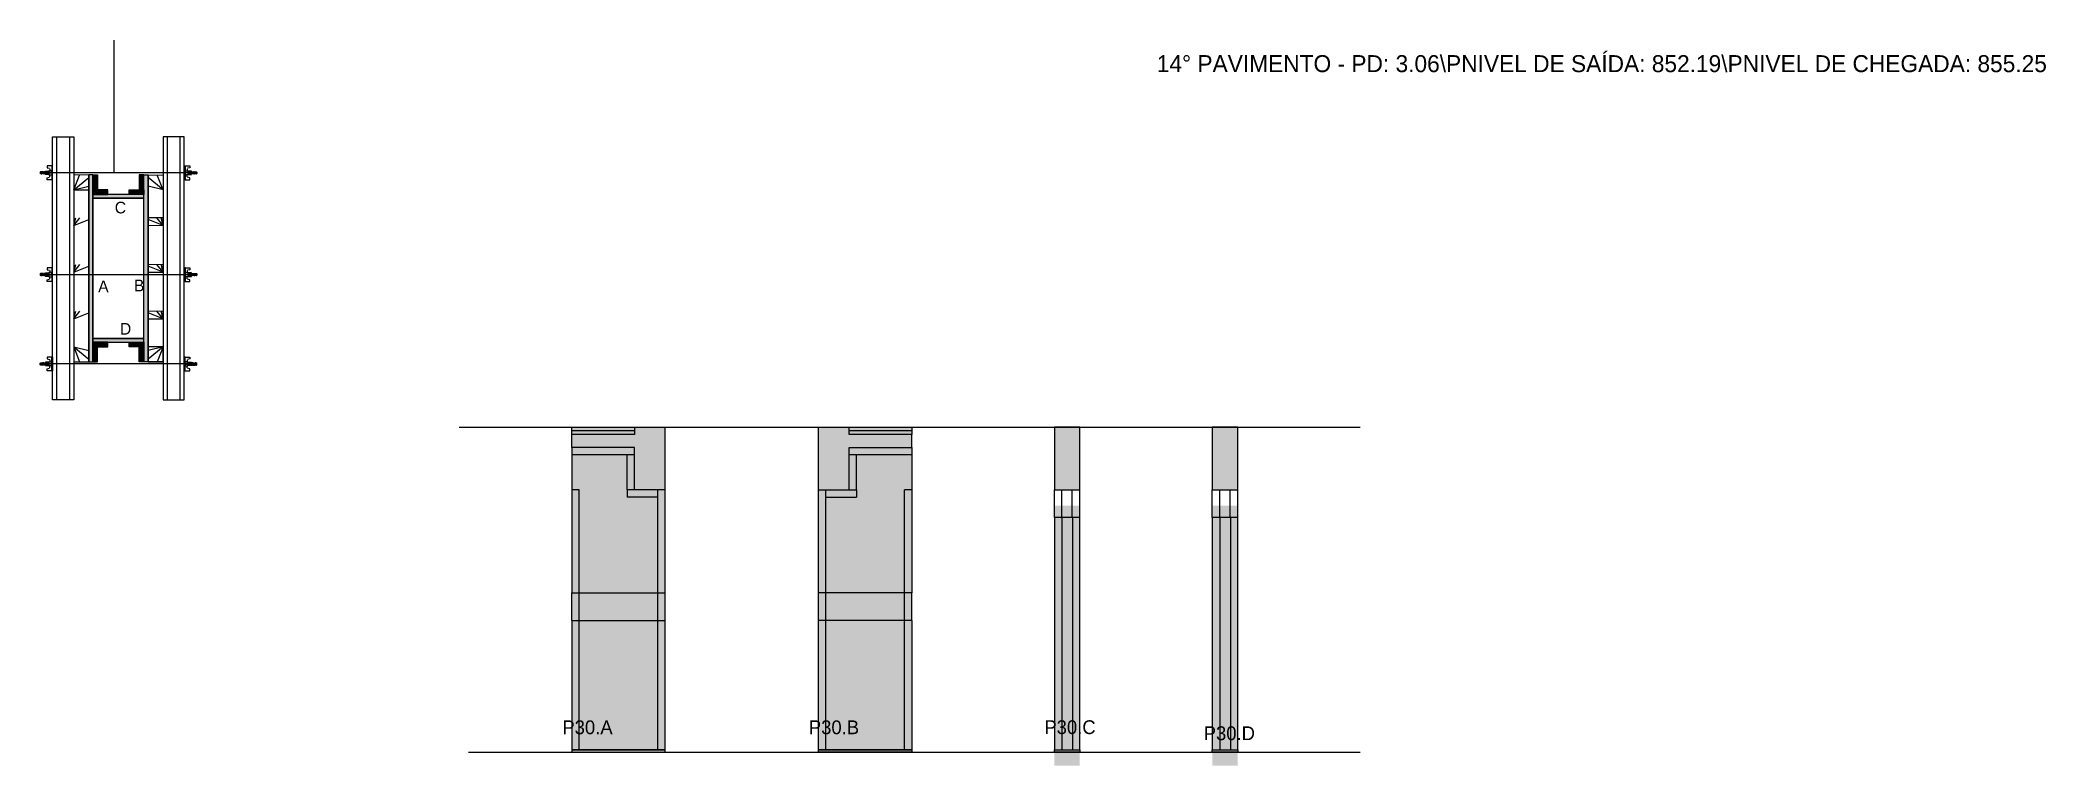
# Model space of a CAD drawing. Header units: metres. Extents: x 7386 to 9275, y 2829 to 3513.
import ezdxf

# ---------------------------------------------------------------- set-up
doc = ezdxf.new("R2010")
doc.units = ezdxf.units.M
for name, color, linetype in [('CHAPA', 7, 'Continuous'), ('COTA', 7, 'Continuous'), ('Hachura', 7, 'Continuous'), ('Madeira', 7, 'Continuous'), ('NOMENCLATURA', 7, 'Continuous'), ('Nível', 7, 'Continuous'), ('Painéis', 7, 'Continuous'), ('Perfil Metálico', 7, 'Continuous'), ('SARR_2.2x7', 7, 'Continuous'), ('SARRAFO', 7, 'Continuous'), ('Texto Seção', 7, 'Continuous'), ('TEXTO_GERAL', 7, 'Continuous')]:
    doc.layers.add(name, color=color, linetype=linetype)

msp = doc.modelspace()

# ---------------------------------------------------------------- hatches: boundary and pattern name
at = {"layer": 'COTA'}
h = msp.add_hatch(color=7, dxfattribs=at)
h.dxf.hatch_style = 1
h.paths.add_polyline_path([(7974.6, 3147.9), (7945.6, 3147.9), (7945.6, 3140.9), (7886.6, 3140.9), (7886.6, 3128.9), (7945.6, 3128.9), (7945.6, 3088.9), (7974.6, 3088.9), (7974.6, 3147.9)])
h = msp.add_hatch(color=7, dxfattribs=at)
h.dxf.hatch_style = 1
h.paths.add_polyline_path([(8147.9, 3128.9), (8206.9, 3128.9), (8206.9, 3140.9), (8147.9, 3140.9), (8147.9, 3147.9), (8118.9, 3147.9), (8118.9, 3088.9), (8147.9, 3088.9), (8147.9, 3128.9)])
h = msp.add_hatch(color=7, dxfattribs=at)
h.dxf.hatch_style = 1
h.paths.add_polyline_path([(8341.2, 3088.9), (8365.2, 3088.9), (8365.2, 3088.9), (8365.2, 3147.9), (8365.2, 3147.9), (8341.2, 3147.9), (8341.2, 3147.9), (8341.2, 3088.9)])
h = msp.add_hatch(color=7, dxfattribs=at)
h.dxf.hatch_style = 1
h.paths.add_polyline_path([(8490, 3088.9), (8514, 3088.9), (8514, 3088.9), (8514, 3147.9), (8514, 3147.9), (8490, 3147.9), (8490, 3147.9), (8490, 3088.9)])
at = {"layer": 'Hachura'}
h = msp.add_hatch(color=7, dxfattribs=at)
h.dxf.hatch_style = 1
h.paths.add_polyline_path([(7435.5, 3385.6), (7431.5, 3385.6), (7431.5, 3385.6), (7431.5, 3209.6), (7431.5, 3209.6), (7435.5, 3209.6), (7435.5, 3209.6), (7435.5, 3385.6)])
h = msp.add_hatch(color=7, dxfattribs=at)
h.dxf.hatch_style = 1
h.paths.add_polyline_path([(7435.5, 3371.6), (7439.9, 3371.6), (7439.9, 3371.6), (7439.9, 3385.6), (7439.9, 3385.6), (7435.5, 3385.6), (7435.5, 3385.6), (7435.5, 3371.6)])
h = msp.add_hatch(color=7, dxfattribs=at)
h.dxf.hatch_style = 1
h.paths.add_polyline_path([(7483.5, 3371.6), (7479.1, 3371.6), (7479.1, 3371.6), (7479.1, 3385.6), (7479.1, 3385.6), (7483.5, 3385.6), (7483.5, 3385.6), (7483.5, 3371.6)])
h = msp.add_hatch(color=7, dxfattribs=at)
h.dxf.hatch_style = 1
h.paths.add_polyline_path([(7483.5, 3385.6), (7487.5, 3385.6), (7487.5, 3385.6), (7487.5, 3209.6), (7487.5, 3209.6), (7483.5, 3209.6), (7483.5, 3209.6), (7483.5, 3385.6)])
h = msp.add_hatch(color=7, dxfattribs=at)
h.dxf.hatch_style = 1
h.paths.add_polyline_path([(7435.5, 3367.2), (7435.5, 3371.6), (7435.5, 3371.6), (7449.5, 3371.6), (7449.5, 3371.6), (7449.5, 3367.2), (7449.5, 3367.2), (7435.5, 3367.2)])
h = msp.add_hatch(color=7, dxfattribs=at)
h.dxf.hatch_style = 1
h.paths.add_polyline_path([(7483.5, 3363.6), (7483.5, 3367.2), (7483.5, 3367.2), (7435.5, 3367.2), (7435.5, 3367.2), (7435.5, 3363.6), (7435.5, 3363.6), (7483.5, 3363.6)])
h = msp.add_hatch(color=7, dxfattribs=at)
h.dxf.hatch_style = 1
h.paths.add_polyline_path([(7483.5, 3363.6), (7483.5, 3367.2), (7483.5, 3367.2), (7435.5, 3367.2), (7435.5, 3367.2), (7435.5, 3363.6), (7435.5, 3363.6), (7483.5, 3363.6)])
h = msp.add_hatch(color=7, dxfattribs=at)
h.dxf.hatch_style = 1
h.paths.add_polyline_path([(7483.5, 3367.2), (7483.5, 3371.6), (7483.5, 3371.6), (7469.5, 3371.6), (7469.5, 3371.6), (7469.5, 3367.2), (7469.5, 3367.2), (7483.5, 3367.2)])
h = msp.add_hatch(color=7, dxfattribs=at)
h.dxf.hatch_style = 1
h.paths.add_polyline_path([(7483.5, 3228), (7483.5, 3231.6), (7483.5, 3231.6), (7435.5, 3231.6), (7435.5, 3231.6), (7435.5, 3228), (7435.5, 3228), (7483.5, 3228)])
h = msp.add_hatch(color=7, dxfattribs=at)
h.dxf.hatch_style = 1
h.paths.add_polyline_path([(7483.5, 3228), (7483.5, 3231.6), (7483.5, 3231.6), (7435.5, 3231.6), (7435.5, 3231.6), (7435.5, 3228), (7435.5, 3228), (7483.5, 3228)])
h = msp.add_hatch(color=7, dxfattribs=at)
h.dxf.hatch_style = 1
h.paths.add_polyline_path([(7435.5, 3223.6), (7435.5, 3228), (7435.5, 3228), (7449.5, 3228), (7449.5, 3228), (7449.5, 3223.6), (7449.5, 3223.6), (7435.5, 3223.6)])
h = msp.add_hatch(color=7, dxfattribs=at)
h.dxf.hatch_style = 1
h.paths.add_polyline_path([(7435.5, 3223.6), (7439.9, 3223.6), (7439.9, 3223.6), (7439.9, 3209.6), (7439.9, 3209.6), (7435.5, 3209.6), (7435.5, 3209.6), (7435.5, 3223.6)])
h = msp.add_hatch(color=7, dxfattribs=at)
h.dxf.hatch_style = 1
h.paths.add_polyline_path([(7483.5, 3223.6), (7483.5, 3228), (7483.5, 3228), (7469.5, 3228), (7469.5, 3228), (7469.5, 3223.6), (7469.5, 3223.6), (7483.5, 3223.6)])
h = msp.add_hatch(color=7, dxfattribs=at)
h.dxf.hatch_style = 1
h.paths.add_polyline_path([(7483.5, 3223.6), (7479.1, 3223.6), (7479.1, 3223.6), (7479.1, 3209.6), (7479.1, 3209.6), (7483.5, 3209.6), (7483.5, 3209.6), (7483.5, 3223.6)])
h = msp.add_hatch(color=7, dxfattribs=at)
h.dxf.hatch_style = 1
h.paths.add_polyline_path([(7974.6, 2991.9), (7886.6, 2991.9), (7886.6, 2991.9), (7886.6, 2841.9), (7886.6, 2841.9), (7974.6, 2841.9), (7974.6, 2841.9), (7974.6, 2991.9)])
h.paths.add_polyline_path([(7945.6, 3140.9), (7945.6, 3147.9), (7945.6, 3147.9), (7886.6, 3147.9), (7886.6, 3147.9), (7886.6, 3140.9), (7886.6, 3140.9), (7945.6, 3140.9)])
h.paths.add_polyline_path([(7974.6, 3088.9), (7945.6, 3088.9), (7945.6, 3088.9), (7945.6, 3128.9), (7945.6, 3128.9), (7886.6, 3128.9), (7886.6, 3128.9), (7886.6, 3088.9), (7886.6, 3088.9), (7886.6, 3088.9), (7886.6, 3088.9), (7886.6, 2991.9), (7886.6, 2991.9), (7974.6, 2991.9), (7974.6, 2991.9), (7974.6, 3088.9)])
h = msp.add_hatch(color=7, dxfattribs=at)
h.dxf.hatch_style = 1
h.paths.add_polyline_path([(8118.9, 2991.9), (8206.9, 2991.9), (8206.9, 2991.9), (8206.9, 2841.9), (8206.9, 2841.9), (8118.9, 2841.9), (8118.9, 2841.9), (8118.9, 2991.9)])
h.paths.add_polyline_path([(8147.9, 3140.9), (8147.9, 3147.9), (8147.9, 3147.9), (8206.9, 3147.9), (8206.9, 3147.9), (8206.9, 3140.9), (8206.9, 3140.9), (8147.9, 3140.9)])
h.paths.add_polyline_path([(8118.9, 3088.9), (8147.9, 3088.9), (8147.9, 3088.9), (8147.9, 3128.9), (8147.9, 3128.9), (8206.9, 3128.9), (8206.9, 3128.9), (8206.9, 3088.9), (8206.9, 3088.9), (8206.9, 3088.9), (8206.9, 3088.9), (8206.9, 2991.9), (8206.9, 2991.9), (8118.9, 2991.9), (8118.9, 2991.9), (8118.9, 3088.9)])
h = msp.add_hatch(color=7, dxfattribs=at)
h.dxf.hatch_style = 1
h.paths.add_polyline_path([(8365.2, 3073.9), (8341.2, 3073.9), (8341.2, 3073.9), (8341.2, 2828.9), (8341.2, 2828.9), (8365.2, 2828.9), (8365.2, 2828.9), (8365.2, 3073.9)])
h = msp.add_hatch(color=7, dxfattribs=at)
h.dxf.hatch_style = 1
h.paths.add_polyline_path([(8514, 3073.9), (8490, 3073.9), (8490, 3073.9), (8490, 2828.9), (8490, 2828.9), (8514, 2828.9), (8514, 2828.9), (8514, 3073.9)])

# ---------------------------------------------------------------- linework, layer by layer
at = {"layer": 'CHAPA', "color": 7, "lineweight": 25}
for points in [[(7435.5, 3385.6), (7431.5, 3385.6), (7431.5, 3209.6), (7435.5, 3209.6)], [(7435.5, 3385.6), (7431.5, 3385.6), (7431.5, 3209.6), (7435.5, 3209.6)], [(7483.5, 3385.6), (7487.5, 3385.6), (7487.5, 3209.6), (7483.5, 3209.6)], [(7483.5, 3385.6), (7487.5, 3385.6), (7487.5, 3209.6), (7483.5, 3209.6)], [(7483.5, 3363.6), (7483.5, 3367.2), (7435.5, 3367.2), (7435.5, 3363.6)], [(7483.5, 3363.6), (7483.5, 3367.2), (7435.5, 3367.2), (7435.5, 3363.6)], [(7483.5, 3228), (7483.5, 3231.6), (7435.5, 3231.6), (7435.5, 3228)], [(7483.5, 3228), (7483.5, 3231.6), (7435.5, 3231.6), (7435.5, 3228)]]:
    msp.add_lwpolyline(points, close=True, dxfattribs=at)
at = {"layer": 'COTA', "color": 7, "lineweight": 25}
for p, q in [((7886.6, 3128.9), (7886.6, 3140.9)), ((7945.6, 3147.9), (7974.6, 3147.9)), ((7974.6, 3088.9), (7974.6, 3147.9)), ((8118.9, 3088.9), (8118.9, 3147.9)), ((8118.9, 3147.9), (8147.9, 3147.9)), ((8206.9, 3128.9), (8206.9, 3140.9))]:
    msp.add_line(p, q, dxfattribs=at)
for points in [[(8365.2, 3088.9), (8365.2, 3147.9), (8341.2, 3147.9), (8341.2, 3088.9)], [(8514, 3088.9), (8514, 3147.9), (8490, 3147.9), (8490, 3088.9)]]:
    msp.add_lwpolyline(points, dxfattribs=at)
at = {"layer": 'Defpoints', "color": 7, "lineweight": 25}
msp.add_line((7455.4, 3387.6), (7455.4, 3512.6), dxfattribs=at)
at = {"layer": 'Hachura', "color": 7, "lineweight": 25}
for p, q in [((7386, 3388.6), (7385.7, 3388.3)), ((7385.7, 3388.3), (7385.7, 3387)), ((7386, 3386.7), (7385.7, 3387)), ((7386.3, 3388.6), (7386, 3388.6)), ((7386, 3388.6), (7386, 3388.6)), ((7386, 3386.7), (7386, 3388.6)), ((7386.7, 3386.7), (7386, 3388)), ((7386.6, 3386.6), (7386, 3387.7)), ((7386, 3387.2), (7386.3, 3386.5)), ((7386, 3386.9), (7386.1, 3386.7)), ((7386.1, 3386.7), (7386, 3386.7)), ((7386.3, 3388.6), (7387.3, 3386.7)), ((7386.3, 3388.6), (7387.3, 3386.7)), ((7386.4, 3388.7), (7387.5, 3386.5)), ((7387.7, 3386.6), (7386.7, 3388.7)), ((7386.7, 3386.7), (7387.3, 3386.7)), ((7387.5, 3388.6), (7386.8, 3388.6)), ((7387.8, 3386.7), (7386.8, 3388.6)), ((7387.5, 3388.6), (7388.5, 3386.7)), ((7387.6, 3388.7), (7388.7, 3386.5)), ((7388.9, 3386.6), (7387.8, 3388.7)), ((7388.5, 3386.7), (7387.8, 3386.7)), ((7388.7, 3388.6), (7388, 3388.6)), ((7389, 3386.7), (7388, 3388.6)), ((7388.2, 3388.6), (7388, 3388.6)), ((7388.7, 3388.7), (7389.8, 3386.5)), ((7388.7, 3388.6), (7389.6, 3386.7)), ((7390.1, 3386.6), (7389, 3388.7)), ((7389.2, 3386.7), (7389, 3386.7)), ((7389.8, 3388.6), (7389.2, 3388.6)), ((7390.1, 3386.7), (7389.2, 3388.6)), ((7389.2, 3386.7), (7389.6, 3386.7)), ((7389.8, 3388.6), (7390.8, 3386.7)), ((7390.8, 3387.4), (7390.1, 3388.7)), ((7390.1, 3386.7), (7390.8, 3386.7)), ((7390.8, 3387.7), (7390.3, 3388.6)), ((7390.8, 3388.6), (7390.3, 3388.6)), ((7532.3, 3387.6), (7390.5, 3387.6)), ((7390.8, 3385.9), (7390.8, 3389.2)), ((7390.8, 3385.9), (7390.8, 3389.2)), ((7390.8, 3389.2), (7394, 3389.2)), ((7390.8, 3388.2), (7394, 3388.2)), ((7390.8, 3386.7), (7394, 3386.7)), ((7394, 3385.9), (7390.8, 3385.9)), ((7392.3, 3394), (7392.3, 3392.3)), ((7392.3, 3392.3), (7394.5, 3391.8)), ((7392.3, 3382.8), (7394.5, 3383.4)), ((7392.3, 3381.1), (7392.3, 3382.8)), ((7397.5, 3394), (7392.4, 3394)), ((7394, 3389.5), (7394, 3385.6)), ((7396.6, 3389.5), (7394, 3389.5)), ((7394, 3385.6), (7394, 3385.9)), ((7394, 3385.6), (7394, 3385.9)), ((7394, 3385.6), (7396.6, 3385.6)), ((7396.6, 3387.9), (7394.6, 3387.9)), ((7394.6, 3387.4), (7396.6, 3387.4)), ((7394.8, 3391.4), (7394.8, 3389.5)), ((7394.8, 3383.7), (7394.8, 3385.6)), ((7396.6, 3394), (7396.6, 3381.1)), ((7396.6, 3394), (7396.6, 3388.9)), ((7396.6, 3393.9), (7397.5, 3393.9)), ((7396.6, 3393.7), (7397.5, 3393.7)), ((7396.6, 3393.3), (7397.5, 3393.3)), ((7396.6, 3392.9), (7397.5, 3392.9)), ((7396.6, 3392), (7397.5, 3392)), ((7396.6, 3390.6), (7397.5, 3390.6)), ((7396.6, 3387.6), (7396.6, 3389.5)), ((7396.6, 3388.9), (7396.6, 3388.2)), ((7396.6, 3387.6), (7397.5, 3387.6)), ((7396.6, 3384.5), (7397.5, 3384.5)), ((7396.6, 3383.1), (7397.5, 3383.1)), ((7396.9, 3388.5), (7396.7, 3388.5)), ((7396.7, 3386.6), (7397.1, 3386.6)), ((7397.3, 3388.5), (7396.9, 3388.5)), ((7397.5, 3381.1), (7397.5, 3394)), ((7397.5, 3382.1), (7397.5, 3389.9)), ((7521.5, 3381.1), (7521.5, 3394)), ((7521.5, 3394), (7526.6, 3394)), ((7522.4, 3393.9), (7521.5, 3393.9)), ((7522.4, 3393.7), (7521.5, 3393.7)), ((7522.4, 3393.3), (7521.5, 3393.3)), ((7522.4, 3392.9), (7521.5, 3392.9)), ((7522.4, 3392), (7521.5, 3392)), ((7522.4, 3390.6), (7521.5, 3390.6)), ((7521.5, 3382.1), (7521.5, 3389.9)), ((7522.4, 3387.6), (7521.5, 3387.6)), ((7522.4, 3384.5), (7521.5, 3384.5)), ((7522.4, 3383.1), (7521.5, 3383.1)), ((7521.6, 3388.5), (7522.1, 3388.5)), ((7522.3, 3386.6), (7521.8, 3386.6)), ((7522.1, 3388.5), (7522.3, 3388.5)), ((7522.4, 3394), (7522.4, 3381.1)), ((7522.4, 3394), (7522.4, 3388.9)), ((7522.4, 3387.6), (7522.4, 3389.5)), ((7522.4, 3389.5), (7525, 3389.5)), ((7522.4, 3388.9), (7522.4, 3388.2)), ((7522.4, 3387.9), (7524.4, 3387.9)), ((7524.4, 3387.4), (7522.4, 3387.4)), ((7525, 3385.6), (7522.4, 3385.6)), ((7524.2, 3391.4), (7524.2, 3389.5)), ((7524.2, 3383.7), (7524.2, 3385.6)), ((7526.6, 3392.3), (7524.4, 3391.8)), ((7526.6, 3382.8), (7524.4, 3383.4)), ((7525, 3389.5), (7525, 3385.6)), ((7528.2, 3389.2), (7525, 3389.2)), ((7528.2, 3388.2), (7525, 3388.2)), ((7528.2, 3386.7), (7525, 3386.7)), ((7525, 3385.9), (7528.2, 3385.9)), ((7525, 3385.6), (7525, 3385.9)), ((7525, 3385.6), (7525, 3385.9)), ((7526.6, 3394), (7526.6, 3392.3)), ((7526.6, 3381.1), (7526.6, 3382.8)), ((7528.1, 3385.9), (7528.1, 3389.2)), ((7528.2, 3385.9), (7528.2, 3389.2)), ((7528.2, 3387.4), (7528.8, 3388.7)), ((7529.2, 3388.6), (7528.2, 3386.7)), ((7528.2, 3387.7), (7528.6, 3388.6)), ((7528.2, 3388.6), (7528.6, 3388.6)), ((7528.8, 3386.7), (7528.2, 3386.7)), ((7528.8, 3386.7), (7529.8, 3388.6)), ((7528.9, 3386.6), (7530, 3388.7)), ((7530.2, 3388.7), (7529.1, 3386.5)), ((7529.2, 3388.6), (7529.8, 3388.6)), ((7530.3, 3388.6), (7529.4, 3386.7)), ((7529.8, 3386.7), (7529.4, 3386.7)), ((7529.8, 3386.7), (7530, 3386.7)), ((7530, 3386.7), (7531, 3388.6)), ((7530.1, 3386.6), (7531.1, 3388.7)), ((7531.4, 3388.7), (7530.3, 3386.5)), ((7530.3, 3388.6), (7531, 3388.6)), ((7531.5, 3388.6), (7530.5, 3386.7)), ((7530.5, 3386.7), (7531.2, 3386.7)), ((7530.8, 3388.6), (7531, 3388.6)), ((7531.2, 3386.6), (7532.3, 3388.7)), ((7531.2, 3386.7), (7532.1, 3388.6)), ((7532.6, 3388.7), (7531.5, 3386.5)), ((7531.5, 3388.6), (7532.1, 3388.6)), ((7532.6, 3388.6), (7531.7, 3386.7)), ((7532.6, 3388.6), (7531.7, 3386.7)), ((7532.3, 3386.7), (7531.7, 3386.7)), ((7532.3, 3386.7), (7533, 3388)), ((7532.4, 3386.6), (7533, 3387.7)), ((7532.6, 3388.6), (7533, 3388.6)), ((7533, 3387.2), (7532.6, 3386.5)), ((7533, 3386.9), (7532.8, 3386.7)), ((7532.8, 3386.7), (7533, 3386.7)), ((7533, 3388.6), (7533, 3388.6)), ((7533, 3388.6), (7533.3, 3388.3)), ((7533, 3386.7), (7533, 3388.6)), ((7533, 3386.7), (7533.3, 3387)), ((7533.3, 3388.3), (7533.3, 3387)), ((7396.6, 3381.1), (7392.3, 3381.1)), ((7396.6, 3382.3), (7397.5, 3382.3)), ((7396.6, 3381.8), (7397.5, 3381.8)), ((7396.6, 3381.5), (7397.5, 3381.5)), ((7396.6, 3381.3), (7397.5, 3381.3)), ((7396.6, 3381.1), (7397.5, 3381.1)), ((7522.4, 3382.3), (7521.5, 3382.3)), ((7522.4, 3381.8), (7521.5, 3381.8)), ((7522.4, 3381.5), (7521.5, 3381.5)), ((7522.4, 3381.3), (7521.5, 3381.3)), ((7522.4, 3381.1), (7521.5, 3381.1)), ((7522.4, 3381.1), (7526.6, 3381.1)), ((7386, 3292.6), (7385.7, 3292.3)), ((7385.7, 3292.3), (7385.7, 3291)), ((7386, 3290.7), (7385.7, 3291)), ((7386.3, 3292.6), (7386, 3292.6)), ((7386, 3292.6), (7386, 3292.6)), ((7386, 3290.7), (7386, 3292.6)), ((7386.7, 3290.7), (7386, 3292)), ((7386.6, 3290.6), (7386, 3291.7)), ((7386, 3291.2), (7386.3, 3290.5)), ((7386, 3290.9), (7386.1, 3290.7)), ((7386.1, 3290.7), (7386, 3290.7)), ((7386.3, 3292.6), (7387.3, 3290.7)), ((7386.3, 3292.6), (7387.3, 3290.7)), ((7386.4, 3292.7), (7387.5, 3290.5)), ((7387.7, 3290.6), (7386.7, 3292.7)), ((7386.7, 3290.7), (7387.3, 3290.7)), ((7387.5, 3292.6), (7386.8, 3292.6)), ((7387.8, 3290.7), (7386.8, 3292.6)), ((7387.5, 3292.6), (7388.5, 3290.7)), ((7387.6, 3292.7), (7388.7, 3290.5)), ((7388.9, 3290.6), (7387.8, 3292.7)), ((7388.5, 3290.7), (7387.8, 3290.7)), ((7388.7, 3292.6), (7388, 3292.6)), ((7389, 3290.7), (7388, 3292.6)), ((7388.2, 3292.6), (7388, 3292.6)), ((7388.7, 3292.7), (7389.8, 3290.5)), ((7388.7, 3292.6), (7389.6, 3290.7)), ((7390.1, 3290.6), (7389, 3292.7)), ((7389.2, 3290.7), (7389, 3290.7)), ((7389.8, 3292.6), (7389.2, 3292.6)), ((7390.1, 3290.7), (7389.2, 3292.6)), ((7389.2, 3290.7), (7389.6, 3290.7)), ((7389.8, 3292.6), (7390.8, 3290.7)), ((7390.8, 3291.4), (7390.1, 3292.7)), ((7390.1, 3290.7), (7390.8, 3290.7)), ((7390.8, 3291.7), (7390.3, 3292.6)), ((7390.8, 3292.6), (7390.3, 3292.6)), ((7532.3, 3291.6), (7390.5, 3291.6)), ((7390.8, 3289.9), (7390.8, 3293.2)), ((7390.8, 3289.9), (7390.8, 3293.2)), ((7390.8, 3293.2), (7394, 3293.2)), ((7390.8, 3292.2), (7394, 3292.2)), ((7390.8, 3290.7), (7394, 3290.7)), ((7394, 3289.9), (7390.8, 3289.9)), ((7392.3, 3298), (7392.3, 3296.3)), ((7392.3, 3296.3), (7394.5, 3295.8)), ((7397.5, 3298), (7392.4, 3298)), ((7394, 3293.5), (7394, 3289.6)), ((7396.6, 3293.5), (7394, 3293.5)), ((7394, 3289.6), (7394, 3289.9)), ((7394, 3289.6), (7394, 3289.9)), ((7394, 3289.6), (7396.6, 3289.6)), ((7396.6, 3291.9), (7394.6, 3291.9)), ((7394.6, 3291.4), (7396.6, 3291.4)), ((7394.8, 3295.4), (7394.8, 3293.5)), ((7394.8, 3287.7), (7394.8, 3289.6)), ((7396.6, 3298), (7396.6, 3285.1)), ((7396.6, 3298), (7396.6, 3292.9)), ((7396.6, 3297.9), (7397.5, 3297.9)), ((7396.6, 3297.7), (7397.5, 3297.7)), ((7396.6, 3297.3), (7397.5, 3297.3)), ((7396.6, 3296.9), (7397.5, 3296.9)), ((7396.6, 3296), (7397.5, 3296)), ((7396.6, 3294.6), (7397.5, 3294.6)), ((7396.6, 3291.6), (7396.6, 3293.5)), ((7396.6, 3292.9), (7396.6, 3292.2)), ((7396.6, 3291.6), (7397.5, 3291.6)), ((7396.6, 3288.5), (7397.5, 3288.5)), ((7396.9, 3292.5), (7396.7, 3292.5)), ((7396.7, 3290.6), (7397.1, 3290.6)), ((7397.3, 3292.5), (7396.9, 3292.5)), ((7397.5, 3285.1), (7397.5, 3298)), ((7397.5, 3286.1), (7397.5, 3293.9)), ((7521.5, 3285.1), (7521.5, 3298)), ((7521.5, 3298), (7526.6, 3298)), ((7522.4, 3297.9), (7521.5, 3297.9)), ((7522.4, 3297.7), (7521.5, 3297.7)), ((7522.4, 3297.3), (7521.5, 3297.3)), ((7522.4, 3296.9), (7521.5, 3296.9)), ((7522.4, 3296), (7521.5, 3296)), ((7522.4, 3294.6), (7521.5, 3294.6)), ((7521.5, 3286.1), (7521.5, 3293.9)), ((7522.4, 3291.6), (7521.5, 3291.6)), ((7522.4, 3288.5), (7521.5, 3288.5)), ((7521.6, 3292.5), (7522.1, 3292.5)), ((7522.3, 3290.6), (7521.8, 3290.6)), ((7522.1, 3292.5), (7522.3, 3292.5)), ((7522.4, 3298), (7522.4, 3285.1)), ((7522.4, 3298), (7522.4, 3292.9)), ((7522.4, 3291.6), (7522.4, 3293.5)), ((7522.4, 3293.5), (7525, 3293.5)), ((7522.4, 3292.9), (7522.4, 3292.2)), ((7522.4, 3291.9), (7524.4, 3291.9)), ((7524.4, 3291.4), (7522.4, 3291.4)), ((7525, 3289.6), (7522.4, 3289.6)), ((7524.2, 3295.4), (7524.2, 3293.5)), ((7524.2, 3287.7), (7524.2, 3289.6)), ((7526.6, 3296.3), (7524.4, 3295.8)), ((7525, 3293.5), (7525, 3289.6)), ((7528.2, 3293.2), (7525, 3293.2)), ((7528.2, 3292.2), (7525, 3292.2)), ((7528.2, 3290.7), (7525, 3290.7)), ((7525, 3289.9), (7528.2, 3289.9)), ((7525, 3289.6), (7525, 3289.9)), ((7525, 3289.6), (7525, 3289.9)), ((7526.6, 3298), (7526.6, 3296.3)), ((7528.1, 3289.9), (7528.1, 3293.2)), ((7528.2, 3289.9), (7528.2, 3293.2)), ((7528.2, 3291.4), (7528.8, 3292.7)), ((7529.2, 3292.6), (7528.2, 3290.7)), ((7528.2, 3291.7), (7528.6, 3292.6)), ((7528.2, 3292.6), (7528.6, 3292.6)), ((7528.8, 3290.7), (7528.2, 3290.7)), ((7528.8, 3290.7), (7529.8, 3292.6)), ((7528.9, 3290.6), (7530, 3292.7)), ((7530.2, 3292.7), (7529.1, 3290.5)), ((7529.2, 3292.6), (7529.8, 3292.6)), ((7530.3, 3292.6), (7529.4, 3290.7)), ((7529.8, 3290.7), (7529.4, 3290.7)), ((7529.8, 3290.7), (7530, 3290.7)), ((7530, 3290.7), (7531, 3292.6)), ((7530.1, 3290.6), (7531.1, 3292.7)), ((7531.4, 3292.7), (7530.3, 3290.5)), ((7530.3, 3292.6), (7531, 3292.6)), ((7531.5, 3292.6), (7530.5, 3290.7)), ((7530.5, 3290.7), (7531.2, 3290.7)), ((7530.8, 3292.6), (7531, 3292.6)), ((7531.2, 3290.6), (7532.3, 3292.7)), ((7531.2, 3290.7), (7532.1, 3292.6)), ((7532.6, 3292.7), (7531.5, 3290.5)), ((7531.5, 3292.6), (7532.1, 3292.6)), ((7532.6, 3292.6), (7531.7, 3290.7)), ((7532.6, 3292.6), (7531.7, 3290.7)), ((7532.3, 3290.7), (7531.7, 3290.7)), ((7532.3, 3290.7), (7533, 3292)), ((7532.4, 3290.6), (7533, 3291.7)), ((7532.6, 3292.6), (7533, 3292.6)), ((7533, 3291.2), (7532.6, 3290.5)), ((7533, 3290.9), (7532.8, 3290.7)), ((7532.8, 3290.7), (7533, 3290.7)), ((7533, 3292.6), (7533, 3292.6)), ((7533, 3292.6), (7533.3, 3292.3)), ((7533, 3290.7), (7533, 3292.6)), ((7533, 3290.7), (7533.3, 3291)), ((7533.3, 3292.3), (7533.3, 3291)), ((7392.3, 3286.8), (7394.5, 3287.4)), ((7392.3, 3285.1), (7392.3, 3286.8)), ((7396.6, 3285.1), (7392.3, 3285.1)), ((7396.6, 3287.1), (7397.5, 3287.1)), ((7396.6, 3286.3), (7397.5, 3286.3)), ((7396.6, 3285.8), (7397.5, 3285.8)), ((7396.6, 3285.5), (7397.5, 3285.5)), ((7396.6, 3285.3), (7397.5, 3285.3)), ((7396.6, 3285.1), (7397.5, 3285.1)), ((7522.4, 3287.1), (7521.5, 3287.1)), ((7522.4, 3286.3), (7521.5, 3286.3)), ((7522.4, 3285.8), (7521.5, 3285.8)), ((7522.4, 3285.5), (7521.5, 3285.5)), ((7522.4, 3285.3), (7521.5, 3285.3)), ((7522.4, 3285.1), (7521.5, 3285.1)), ((7522.4, 3285.1), (7526.6, 3285.1)), ((7526.6, 3286.8), (7524.4, 3287.4)), ((7526.6, 3285.1), (7526.6, 3286.8)), ((7396.6, 3214), (7392.3, 3214)), ((7392.3, 3214), (7392.3, 3212.3)), ((7396.6, 3201.1), (7396.6, 3214)), ((7396.6, 3214), (7397.5, 3214)), ((7396.6, 3213.9), (7397.5, 3213.9)), ((7396.6, 3213.7), (7397.5, 3213.7)), ((7396.6, 3213.3), (7397.5, 3213.3)), ((7396.6, 3212.9), (7397.5, 3212.9)), ((7397.5, 3214), (7397.5, 3201.1)), ((7397.5, 3213.1), (7397.5, 3205.2)), ((7521.5, 3214), (7521.5, 3201.1)), ((7522.4, 3214), (7521.5, 3214)), ((7522.4, 3213.9), (7521.5, 3213.9)), ((7522.4, 3213.7), (7521.5, 3213.7)), ((7522.4, 3213.3), (7521.5, 3213.3)), ((7521.5, 3213.1), (7521.5, 3205.2)), ((7522.4, 3212.9), (7521.5, 3212.9)), ((7522.4, 3201.1), (7522.4, 3214)), ((7522.4, 3214), (7526.6, 3214)), ((7526.6, 3214), (7526.6, 3212.3)), ((7386, 3208.5), (7385.7, 3208.1)), ((7385.7, 3206.9), (7385.7, 3208.1)), ((7386, 3206.5), (7385.7, 3206.9)), ((7386, 3207.9), (7386.3, 3208.6)), ((7386.6, 3208.6), (7386, 3207.4)), ((7386, 3208.2), (7386.1, 3208.5)), ((7386.1, 3208.5), (7386, 3208.5)), ((7386.7, 3208.5), (7386, 3207.2)), ((7386, 3208.5), (7386, 3206.5)), ((7386.3, 3206.5), (7386, 3206.5)), ((7386, 3206.5), (7386, 3206.5)), ((7386.3, 3206.5), (7387.3, 3208.5)), ((7386.3, 3206.5), (7387.3, 3208.5)), ((7386.4, 3206.5), (7387.5, 3208.6)), ((7387.7, 3208.6), (7386.7, 3206.4)), ((7386.7, 3208.5), (7387.3, 3208.5)), ((7387.8, 3208.5), (7386.8, 3206.5)), ((7387.5, 3206.5), (7386.8, 3206.5)), ((7387.5, 3206.5), (7388.5, 3208.5)), ((7387.6, 3206.5), (7388.7, 3208.6)), ((7388.9, 3208.6), (7387.8, 3206.4)), ((7388.5, 3208.5), (7387.8, 3208.5)), ((7389, 3208.5), (7388, 3206.5)), ((7388.7, 3206.5), (7388, 3206.5)), ((7388.2, 3206.5), (7388, 3206.5)), ((7388.7, 3206.5), (7389.8, 3208.6)), ((7388.7, 3206.5), (7389.6, 3208.5)), ((7390.1, 3208.6), (7389, 3206.4)), ((7389.2, 3208.5), (7389, 3208.5)), ((7389.2, 3208.5), (7389.6, 3208.5)), ((7390.1, 3208.5), (7389.2, 3206.5)), ((7389.8, 3206.5), (7389.2, 3206.5)), ((7389.8, 3206.5), (7390.8, 3208.5)), ((7390.1, 3208.5), (7390.8, 3208.5)), ((7390.8, 3207.7), (7390.1, 3206.4)), ((7390.8, 3207.4), (7390.3, 3206.5)), ((7390.8, 3206.5), (7390.3, 3206.5)), ((7532.3, 3207.6), (7390.5, 3207.6)), ((7390.8, 3209.2), (7390.8, 3205.9)), ((7390.8, 3209.2), (7390.8, 3205.9)), ((7394, 3209.2), (7390.8, 3209.2)), ((7390.8, 3208.5), (7394, 3208.5)), ((7390.8, 3206.9), (7394, 3206.9)), ((7390.8, 3205.9), (7394, 3205.9)), ((7392.3, 3212.3), (7394.5, 3211.8)), ((7392.3, 3202.8), (7394.5, 3203.4)), ((7392.3, 3201.1), (7392.3, 3202.8)), ((7397.5, 3201.1), (7392.4, 3201.1)), ((7394, 3205.6), (7394, 3209.5)), ((7394, 3209.5), (7396.6, 3209.5)), ((7394, 3209.5), (7394, 3209.2)), ((7394, 3209.5), (7394, 3209.2)), ((7396.6, 3205.6), (7394, 3205.6)), ((7394.6, 3207.8), (7396.6, 3207.8)), ((7396.6, 3207.2), (7394.6, 3207.2)), ((7394.8, 3211.4), (7394.8, 3209.5)), ((7394.8, 3203.7), (7394.8, 3205.6)), ((7396.6, 3212), (7397.5, 3212)), ((7396.6, 3210.6), (7397.5, 3210.6)), ((7396.6, 3207.6), (7396.6, 3205.6)), ((7396.6, 3207.6), (7397.5, 3207.6)), ((7396.6, 3206.3), (7396.6, 3206.9)), ((7396.6, 3201.1), (7396.6, 3206.3)), ((7396.6, 3204.5), (7397.5, 3204.5)), ((7396.6, 3203.1), (7397.5, 3203.1)), ((7396.6, 3202.3), (7397.5, 3202.3)), ((7396.6, 3201.8), (7397.5, 3201.8)), ((7396.6, 3201.5), (7397.5, 3201.5)), ((7396.6, 3201.3), (7397.5, 3201.3)), ((7396.7, 3208.5), (7397.1, 3208.5)), ((7396.9, 3206.6), (7396.7, 3206.6)), ((7397.3, 3206.6), (7396.9, 3206.6)), ((7522.4, 3212), (7521.5, 3212)), ((7522.4, 3210.6), (7521.5, 3210.6)), ((7522.4, 3207.6), (7521.5, 3207.6)), ((7522.4, 3204.5), (7521.5, 3204.5)), ((7522.4, 3203.1), (7521.5, 3203.1)), ((7522.4, 3202.3), (7521.5, 3202.3)), ((7522.4, 3201.8), (7521.5, 3201.8)), ((7522.4, 3201.5), (7521.5, 3201.5)), ((7522.4, 3201.3), (7521.5, 3201.3)), ((7521.5, 3201.1), (7526.6, 3201.1)), ((7521.6, 3206.6), (7522.1, 3206.6)), ((7522.3, 3208.5), (7521.8, 3208.5)), ((7522.1, 3206.6), (7522.3, 3206.6)), ((7525, 3209.5), (7522.4, 3209.5)), ((7524.4, 3207.8), (7522.4, 3207.8)), ((7522.4, 3207.6), (7522.4, 3205.6)), ((7522.4, 3207.2), (7524.4, 3207.2)), ((7522.4, 3206.3), (7522.4, 3206.9)), ((7522.4, 3201.1), (7522.4, 3206.3)), ((7522.4, 3205.6), (7525, 3205.6)), ((7524.2, 3211.4), (7524.2, 3209.5)), ((7524.2, 3203.7), (7524.2, 3205.6)), ((7526.6, 3212.3), (7524.4, 3211.8)), ((7526.6, 3202.8), (7524.4, 3203.4)), ((7525, 3205.6), (7525, 3209.5)), ((7525, 3209.5), (7525, 3209.2)), ((7525, 3209.5), (7525, 3209.2)), ((7525, 3209.2), (7528.2, 3209.2)), ((7528.2, 3208.5), (7525, 3208.5)), ((7528.2, 3206.9), (7525, 3206.9)), ((7528.2, 3205.9), (7525, 3205.9)), ((7526.6, 3201.1), (7526.6, 3202.8)), ((7528.1, 3209.2), (7528.1, 3205.9)), ((7528.2, 3209.2), (7528.2, 3205.9)), ((7528.8, 3208.5), (7528.2, 3208.5)), ((7529.2, 3206.5), (7528.2, 3208.5)), ((7528.2, 3207.7), (7528.8, 3206.4)), ((7528.2, 3207.4), (7528.6, 3206.5)), ((7528.2, 3206.5), (7528.6, 3206.5)), ((7528.8, 3208.5), (7529.8, 3206.5)), ((7528.9, 3208.6), (7530, 3206.4)), ((7530.2, 3206.5), (7529.1, 3208.6)), ((7529.2, 3206.5), (7529.8, 3206.5)), ((7529.8, 3208.5), (7529.4, 3208.5)), ((7530.3, 3206.5), (7529.4, 3208.5)), ((7529.8, 3208.5), (7530, 3208.5)), ((7530, 3208.5), (7531, 3206.5)), ((7530.1, 3208.6), (7531.1, 3206.4)), ((7531.4, 3206.5), (7530.3, 3208.6)), ((7530.3, 3206.5), (7531, 3206.5)), ((7530.5, 3208.5), (7531.2, 3208.5)), ((7531.5, 3206.5), (7530.5, 3208.5)), ((7530.8, 3206.5), (7531, 3206.5)), ((7531.2, 3208.6), (7532.3, 3206.4)), ((7531.2, 3208.5), (7532.1, 3206.5)), ((7532.6, 3206.5), (7531.5, 3208.6)), ((7531.5, 3206.5), (7532.1, 3206.5)), ((7532.6, 3206.5), (7531.7, 3208.5)), ((7532.3, 3208.5), (7531.7, 3208.5)), ((7532.6, 3206.5), (7531.7, 3208.5)), ((7532.3, 3208.5), (7533, 3207.2)), ((7532.4, 3208.6), (7533, 3207.4)), ((7533, 3207.9), (7532.6, 3208.6)), ((7532.6, 3206.5), (7533, 3206.5)), ((7533, 3208.2), (7532.8, 3208.5)), ((7532.8, 3208.5), (7533, 3208.5)), ((7533, 3208.5), (7533.3, 3208.1)), ((7533, 3208.5), (7533, 3206.5)), ((7533, 3206.5), (7533.3, 3206.9)), ((7533, 3206.5), (7533, 3206.5)), ((7533.3, 3206.9), (7533.3, 3208.1))]:
    msp.add_line(p, q, dxfattribs=at)
at = {"layer": 'Madeira', "color": 7, "lineweight": 25}
for p, q in [((7417.5, 3371.5), (7422.9, 3385.5)), ((7417.5, 3371.5), (7431.5, 3383.1)), ((7501.5, 3371.5), (7487.5, 3383.1)), ((7501.5, 3371.5), (7496.1, 3385.5)), ((7417.5, 3371.5), (7431.5, 3375)), ((7501.5, 3371.5), (7487.5, 3375)), ((7417.5, 3338), (7423.2, 3345.1)), ((7417.5, 3338), (7419.2, 3345)), ((7501.5, 3338), (7495.7, 3345.1)), ((7501.5, 3338), (7499.8, 3345)), ((7417.5, 3338), (7431.5, 3343.5)), ((7501.5, 3338), (7487.5, 3343.5)), ((7417.5, 3294), (7423.2, 3301.1)), ((7417.5, 3294), (7419.2, 3301.1)), ((7417.5, 3294), (7431.5, 3299.5)), ((7501.5, 3294), (7487.5, 3299.5)), ((7501.5, 3294), (7495.7, 3301.1)), ((7501.5, 3294), (7499.8, 3301.1)), ((7417.5, 3250), (7423.2, 3257.1)), ((7417.5, 3250), (7419.2, 3257.1)), ((7417.5, 3250), (7431.5, 3255.5)), ((7501.5, 3250), (7487.5, 3255.5)), ((7501.5, 3250), (7495.7, 3257.1)), ((7501.5, 3250), (7499.8, 3257.1)), ((7417.5, 3223.5), (7431.5, 3212)), ((7417.5, 3223.5), (7431.5, 3220.1)), ((7417.5, 3223.5), (7422.9, 3209.6)), ((7501.5, 3223.5), (7487.5, 3212)), ((7501.5, 3223.5), (7487.5, 3220.1)), ((7501.5, 3223.5), (7496.1, 3209.6))]:
    msp.add_line(p, q, dxfattribs=at)
for points in [[(7417.5, 3371.5), (7431.5, 3371.6), (7431.5, 3385.6), (7417.5, 3385.5)], [(7417.5, 3209.5), (7431.5, 3209.6), (7431.5, 3385.6), (7417.5, 3385.5)], [(7501.5, 3209.5), (7487.5, 3209.6), (7487.5, 3385.6), (7501.5, 3385.5)], [(7501.5, 3338), (7501.5, 3345), (7487.5, 3345.1), (7487.5, 3338.1)], [(7501.5, 3294), (7501.5, 3301), (7487.5, 3301.1), (7487.5, 3294.1)], [(7501.5, 3250), (7501.5, 3257), (7487.5, 3257.1), (7487.5, 3250.1)], [(7501.5, 3223.5), (7487.5, 3223.6), (7487.5, 3209.6), (7501.5, 3209.5)]]:
    msp.add_lwpolyline(points, close=True, dxfattribs=at)
at = {"layer": 'Nível', "color": 7, "lineweight": 25}
for p, q in [((7780.5, 3147.9), (8629.2, 3147.9)), ((7789.3, 2841.9), (8629.2, 2841.9))]:
    msp.add_line(p, q, dxfattribs=at)
at = {"layer": 'Painéis', "color": 7, "lineweight": 25}
for p, q in [((7886.6, 3128.9), (7886.6, 3088.9)), ((7945.6, 3128.9), (7886.6, 3128.9)), ((7945.6, 3088.9), (7945.6, 3128.9)), ((8147.9, 3128.9), (8206.9, 3128.9)), ((8147.9, 3088.9), (8147.9, 3128.9)), ((8206.9, 3128.9), (8206.9, 3088.9)), ((7886.6, 3088.9), (7886.6, 2991.9)), ((7974.6, 3088.9), (7945.6, 3088.9)), ((7974.6, 2991.9), (7974.6, 3088.9)), ((7974.6, 3088.9), (7974.6, 3088.9)), ((8118.9, 2991.9), (8118.9, 3088.9)), ((8118.9, 3088.9), (8118.9, 3088.9)), ((8118.9, 3088.9), (8147.9, 3088.9)), ((8206.9, 3088.9), (8206.9, 2991.9)), ((8341.2, 3088.9), (8365.2, 3088.9)), ((8341.2, 3062.9), (8341.2, 3088.9)), ((8365.2, 3062.9), (8365.2, 3088.9)), ((8490, 3088.9), (8514, 3088.9)), ((8490, 3062.9), (8490, 3088.9)), ((8514, 3062.9), (8514, 3088.9)), ((8341.2, 3062.9), (8341.2, 2843.9)), ((8365.2, 3062.9), (8341.2, 3062.9)), ((8365.2, 2843.9), (8365.2, 3062.9)), ((8490, 3062.9), (8490, 2843.9)), ((8514, 3062.9), (8490, 3062.9)), ((8514, 2843.9), (8514, 3062.9)), ((7886.6, 2991.9), (7974.6, 2991.9)), ((7886.6, 2965.9), (7886.6, 2991.9)), ((7974.6, 2965.9), (7974.6, 2991.9)), ((8206.9, 2991.9), (8118.9, 2991.9)), ((8118.9, 2965.9), (8118.9, 2991.9)), ((8206.9, 2965.9), (8206.9, 2991.9)), ((7886.6, 2965.9), (7974.6, 2965.9)), ((7886.6, 2965.9), (7886.6, 2843.9)), ((7974.6, 2843.9), (7974.6, 2965.9)), ((8118.9, 2843.9), (8118.9, 2965.9)), ((8206.9, 2965.9), (8118.9, 2965.9)), ((8206.9, 2965.9), (8206.9, 2843.9)), ((7886.6, 2843.9), (7974.6, 2843.9)), ((8206.9, 2843.9), (8118.9, 2843.9)), ((8341.2, 2843.9), (8365.2, 2843.9)), ((8490, 2843.9), (8514, 2843.9))]:
    msp.add_line(p, q, dxfattribs=at)
for points in [[(7435.5, 3231.6), (7483.5, 3231.6), (7483.5, 3363.6), (7435.5, 3363.6)], [(7945.6, 3140.9), (7886.6, 3140.9), (7886.6, 3147.9), (7945.6, 3147.9)], [(8206.9, 3140.9), (8147.9, 3140.9), (8147.9, 3147.9), (8206.9, 3147.9)], [(7974.6, 2843.9), (7886.6, 2843.9), (7886.6, 2841.9), (7974.6, 2841.9)], [(8118.9, 2843.9), (8206.9, 2843.9), (8206.9, 2841.9), (8118.9, 2841.9)], [(8341.2, 2843.9), (8365.2, 2843.9), (8365.2, 2841.9), (8341.2, 2841.9)], [(8490, 2843.9), (8514, 2843.9), (8514, 2841.9), (8490, 2841.9)]]:
    msp.add_lwpolyline(points, close=True, dxfattribs=at)
at = {"layer": 'Perfil Metálico', "color": 7, "lineweight": 25}
for points in [[(7397.5, 3421.6), (7417.5, 3421.6), (7417.5, 3173.6), (7397.5, 3173.6)], [(7413.5, 3173.6), (7401.5, 3173.6), (7401.5, 3421.6), (7413.5, 3421.6)], [(7521.5, 3421.6), (7501.5, 3421.6), (7501.5, 3173.6), (7521.5, 3173.6)], [(7505.5, 3173.6), (7517.5, 3173.6), (7517.5, 3421.6), (7505.5, 3421.6)]]:
    msp.add_lwpolyline(points, close=True, dxfattribs=at)
at = {"layer": 'SARR_2.2x7', "color": 7, "lineweight": 25}
for p, q in [((7945.6, 3144.4), (7886.6, 3144.4)), ((8206.9, 3144.4), (8147.9, 3144.4)), ((7945.6, 3121.9), (7886.6, 3121.9)), ((7938.6, 3088.9), (7938.6, 3121.9)), ((8206.9, 3121.9), (8147.9, 3121.9)), ((8154.9, 3088.9), (8154.9, 3121.9)), ((7893.6, 3088.9), (7886.6, 3088.9)), ((7893.6, 2991.9), (7893.6, 3088.9)), ((7893.6, 3088.9), (7893.6, 3088.9)), ((7945.6, 3088.9), (7938.6, 3088.9)), ((7938.6, 3088.9), (7938.6, 3081.9)), ((7967.6, 3081.9), (7938.6, 3081.9)), ((7967.6, 2991.9), (7967.6, 3088.9)), ((7967.6, 3088.9), (7967.6, 3088.9)), ((8125.9, 2991.9), (8125.9, 3088.9)), ((8125.9, 3088.9), (8125.9, 3088.9)), ((8125.9, 3081.9), (8154.9, 3081.9)), ((8147.9, 3088.9), (8154.9, 3088.9)), ((8154.9, 3088.9), (8154.9, 3081.9)), ((8199.9, 2991.9), (8199.9, 3088.9)), ((8206.9, 3088.9), (8199.9, 3088.9)), ((8348.2, 3062.9), (8348.2, 3088.9)), ((8358.1, 3062.9), (8358.1, 3088.9)), ((8497, 3062.9), (8497, 3088.9)), ((8506.9, 3062.9), (8506.9, 3088.9)), ((8348.2, 3062.9), (8348.2, 2843.9)), ((8358.2, 3062.9), (8358.2, 2843.9)), ((8497, 3062.9), (8497, 2843.9)), ((8507, 3062.9), (8507, 2843.9)), ((7893.6, 2965.9), (7893.6, 2991.9)), ((7967.6, 2965.9), (7967.6, 2991.9)), ((8125.9, 2965.9), (8125.9, 2991.9)), ((8199.9, 2965.9), (8199.9, 2991.9)), ((7893.6, 2843.9), (7893.6, 2965.9)), ((7967.6, 2843.9), (7967.6, 2965.9)), ((8125.9, 2843.9), (8125.9, 2965.9)), ((8199.9, 2843.9), (8199.9, 2965.9)), ((7893.6, 2843.9), (7893.6, 2843.9)), ((7967.6, 2843.9), (7967.6, 2843.9)), ((8125.9, 2843.9), (8125.9, 2843.9)), ((8199.9, 2843.9), (8199.9, 2843.9))]:
    msp.add_line(p, q, dxfattribs=at)
at = {"layer": 'SARRAFO', "color": 7, "lineweight": 25}
for points in [[(7439.9, 3385.6), (7439.9, 3371.6), (7435.5, 3371.6), (7435.5, 3385.6)], [(7479.1, 3385.6), (7479.1, 3371.6), (7483.5, 3371.6), (7483.5, 3385.6)], [(7449.5, 3371.6), (7435.5, 3371.6), (7435.5, 3367.2), (7449.5, 3367.2)], [(7469.5, 3371.6), (7483.5, 3371.6), (7483.5, 3367.2), (7469.5, 3367.2)], [(7449.5, 3228), (7435.5, 3228), (7435.5, 3223.6), (7449.5, 3223.6)], [(7439.9, 3209.6), (7439.9, 3223.6), (7435.5, 3223.6), (7435.5, 3209.6)], [(7469.5, 3228), (7483.5, 3228), (7483.5, 3223.6), (7469.5, 3223.6)], [(7479.1, 3209.6), (7479.1, 3223.6), (7483.5, 3223.6), (7483.5, 3209.6)]]:
    msp.add_lwpolyline(points, close=True, dxfattribs=at)

# ---------------------------------------------------------------- texts
at = {"layer": 'NOMENCLATURA', "color": 7, "lineweight": 25}
msp.add_text('14° PAVIMENTO - PD: 3.06\\PNIVEL DE SAÍDA: 852.19\\PNIVEL DE CHEGADA: 855.25', height=16, dxfattribs=at).set_placement((8437.7, 3482.4))
at = {"layer": 'Texto Seção', "color": 7, "lineweight": 25}
for s, p in [('P30.A', (7877.7, 2858.7)), ('P30.B', (8109.9, 2858.7)), ('P30.C', (8331.8, 2858.8)), ('P30.D', (8481.9, 2853.1))]:
    msp.add_text(s, height=13, dxfattribs=at).set_placement(p)
at = {"layer": 'TEXTO_GERAL', "color": 7, "lineweight": 25}
for s, p in [('C', (7456, 3349.3)), ('A', (7440.4, 3275.1)), ('B', (7474.1, 3275.9)), ('D', (7460.9, 3235.1))]:
    msp.add_text(s, height=11, dxfattribs=at).set_placement(p)

doc.saveas('drawing.dxf')
